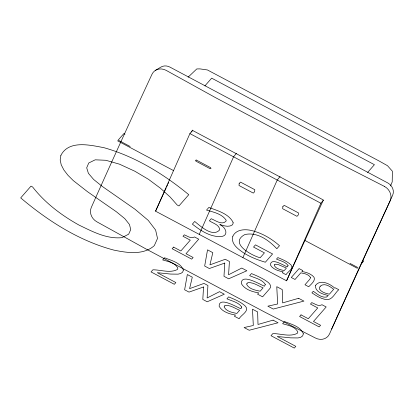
<?xml version="1.0" encoding="UTF-8"?>
<svg xmlns="http://www.w3.org/2000/svg" width="414" height="414" viewBox="0 0 414 414"><rect width="100%" height="100%" fill="white"/><g stroke="black" fill="none" stroke-linecap="round" stroke-linejoin="round"><path stroke-width="0.62" d="M390.48 185.964L392.208 181.917L392.389 171.225L387.488 165.693L378.939 160.896L207.43 69.956L199.926 68.89L196.779 68.931L188.111 77.18M155.581 211.161L189.907 133.598L192.764 130.1M199.243 234.376L233.568 156.818L236.425 153.315M242.904 257.591L277.23 180.033L280.087 176.53M166.242 187.749L155.56 211.181L286.566 280.811L320.891 203.248L323.339 200.247M166.775 186.579L167.577 184.825M168.11 183.65L168.643 182.481M191.599 132.102L192.401 130.348L323.386 199.993L286.545 280.832M204.904 85.9L211.673 78.153L374.411 164.684L367.642 172.431M361.231 263.894L363.678 261.094L362.555 260.499M155.426 70.354L160.86 67.125A9.605 8.492 41.1 0 1 169.931 67.104L387.783 182.941A9.605 8.492 41.1 0 1 392.653 195.211L332.142 327.986A9.605 8.492 41.1 0 1 331.531 329.083M189.907 133.598L320.891 203.248M124.992 134.183L123.869 133.582L118.161 140.118L130.151 146.494M349.975 263.382L357.97 267.63M117.55 140.817L173.502 170.573M304.828 240.399L357.36 268.329M233.072 222.292L233.046 223.658L232.363 224.885C228.704 227.55 223.808 225.78 219.932 224.507L219.777 224.683C226.267 227.188 229.392 236.554 219.922 236.627C209.479 236.601 200.278 230.339 192.37 224.14L194.72 221.449C200.195 225.961 212.786 237.739 219.643 229.894C219.679 224.786 212.843 223.265 209.38 220.812L211.223 218.701C215.373 220.429 222.396 225.666 226.137 220.993L226.106 220.15C221.888 213.759 213.438 212.134 206.529 210.105L208.879 207.414C217.464 210.721 228.507 213.541 233.072 222.292M241.714 307.033L240.953 308.756C237.714 307.721 218.654 295.855 219.161 306.355C222.432 311.959 229.434 314.003 235.468 315.033L234.412 316.244L239.147 318.764C240.87 315.018 249.735 311.162 245.528 306.324C240.87 301.754 234.547 299.405 228.652 296.874L226.95 298.82C231.897 301.081 238.557 302.21 241.714 307.033M265.322 284.377L264.515 286.209C261.074 285.111 240.824 272.5 241.362 283.657C244.84 289.614 252.271 291.787 258.688 292.879L257.56 294.168L262.595 296.843L269.824 288.574C271.827 286.436 269.793 283.647 267.946 282.234C262.983 278.451 257.203 275.91 251.443 273.582L249.637 275.652C254.889 278.058 261.969 279.253 265.322 284.377M288.056 265.529L287.461 266.875C284.242 266.036 270.756 256.701 270.409 264.996C272.966 269.385 278.446 270.984 283.171 271.786L282.338 272.738L286.048 274.71C287.394 271.775 294.333 268.758 291.042 264.97C287.399 261.394 282.446 259.557 277.835 257.575L276.505 259.097C280.371 260.872 285.588 261.751 288.056 265.529M203.548 286.985L202.803 299.441L207.212 301.785L224.331 294.214L219.539 291.668L207.124 297.976L207.931 285.494L203.998 283.409L189.586 288.651L192.293 277.183L187.325 274.539L184.628 289.774L189.017 292.108L203.548 286.985M224.771 263.076L223.979 276.309L228.668 278.803L246.853 270.761L241.76 268.055L228.569 274.756L229.428 261.493L225.252 259.278L209.934 264.846L212.812 252.659L207.533 249.854L204.671 266.042L209.329 268.52L224.771 263.076M239.173 183.49L239.013 185.508L253.301 193.105L254.651 191.723L254.807 189.705L240.518 182.103L239.173 183.49M282.829 206.705L282.674 208.723L296.962 216.32L298.313 214.938L298.468 212.92L284.18 205.323L282.829 206.705M183.407 270.037L182.646 272.158L180.695 273.525L178.046 274.156L170.728 274.073L157.31 272.697L175.862 282.56L174.341 284.304L151.048 271.92L152.906 269.788C160.849 269.799 170.014 273.411 177.389 269.509L177.865 268.137C175.127 262.667 168.032 261.555 162.671 259.925L164.56 257.767C171.246 260.458 180.566 262.574 183.407 270.037M303.369 333.824L302.613 335.945L300.657 337.312L298.008 337.943L290.695 337.86L277.271 336.484L295.824 346.347L294.302 348.091L271.01 335.707L272.867 333.575C280.811 333.586 289.976 337.198 297.35 333.296L297.826 331.924C295.089 326.455 287.999 325.342 282.638 323.712L284.521 321.554C291.208 324.245 300.528 326.361 303.369 333.824M310.428 277.323L310.252 278.477L309.403 279.698L304.973 284.77L308.699 286.752C311.245 284.071 317.621 279.134 312.461 275.662C309.449 273.287 305.708 272.034 301.93 271.558L302.794 270.57L299.068 268.582L291.285 277.494L295.016 279.476L300.823 272.826L304.388 273.582A7.255 3.281 24.5 0 1 308.74 275.517L310.428 277.323M60.894 155.338L60.18 159.944L61.22 164.819L63.839 169.921L67.927 175.241L73.237 180.556L87.426 191.646L116.391 211.777L124.78 218.623L129.489 224.517L130.726 229.646L128.671 234.169L121.995 237.657C106.553 239.194 92.545 231.566 79.11 225.138C61.515 215.352 45.074 202.989 32.644 187.009L30.993 186.129L20.7 197.908C47.946 220.916 79.043 240.855 113.798 250.087C127 252.799 143.301 255.459 154.303 245.642L157.517 238.443L155.623 230.065L148.222 220.357L134.928 209.184L102.123 186.31L93.621 179.459L88.394 173.306L86.692 167.825L88.751 162.992L95.199 159.82L105.829 160.28L119.444 164.156L134.855 171.23L148.445 179.298L160.373 188.173L170.128 197.017L177.171 204.997L178.946 205.939L188.779 194.683C163.768 174.051 135.311 156.544 103.924 147.679C90.262 145.154 68.895 139.792 60.894 155.338M232.834 236.213C230.505 243.691 238.205 249.218 243.582 252.819C250.294 257.089 257.756 259.961 265.348 262.233L272.578 253.953L255.469 244.855L253.534 247.07L264.432 252.866L260.147 257.772C251.95 255.676 228.771 243.287 244.767 234.593C257.104 231.628 268.872 240.28 276.837 248.757L279.497 245.714C271.408 238.49 261.684 232.911 251.086 230.407C244.674 228.968 236.032 229.459 232.834 236.213M315.644 285.262C314.392 291.73 323.282 294.494 328.297 295.446L326.501 297.071C321.455 297.997 317.176 293.904 313.284 291.28L311.923 292.843C316.363 295.819 321.093 298.929 326.517 299.612C332.556 300.124 334.895 292.895 338.776 289.702L335.268 287.834L334.714 288.103C330.129 283.864 320.452 278.948 315.644 285.262M224.523 305.977L224.119 307.017C226.396 311.494 232.357 312.534 236.86 313.445L239.618 310.283C235.048 308.477 230.624 305.077 225.506 305.372L224.523 305.977M247.06 283.254L246.625 284.361C249.047 289.117 255.381 290.219 260.163 291.187L263.092 287.834C258.243 285.914 253.539 282.296 248.105 282.612L247.06 283.254M274.606 264.696L274.285 265.514C276.066 269.017 280.733 269.83 284.258 270.544L286.416 268.07L277.887 264.417L275.372 264.225L274.606 264.696M320.25 286.203L319.422 287.673L319.52 289.117C321.616 292.351 325.823 293.412 329.378 294.209L333.648 289.319C330.222 286.514 324.416 282.462 320.25 286.203M173.575 247.101L172.136 248.747L191.692 259.138L193.126 257.492L186.015 253.715L198.71 239.183L194.533 236.963C191.159 239.132 187.413 236.032 184.302 234.821L183.014 236.296L190.285 240.161L180.846 250.967L173.575 247.101M301.035 314.873L299.601 316.519L319.153 326.915L320.586 325.269L313.481 321.487L326.17 306.96L321.999 304.74C318.625 306.909 314.873 303.809 311.763 302.593L310.474 304.067L317.745 307.933L308.306 318.739L301.035 314.873M298.639 298.297L282.627 302.898L282.239 289.577L276.769 286.669L277.649 303.99L267.858 306.174L273.271 309.051L303.917 301.102L298.639 298.297M273.069 320.131L258.005 324.462L257.632 311.923L252.488 309.191L253.316 325.492L244.1 327.546L249.192 330.253L278.037 322.775L273.069 320.131M196.339 160.058L195.511 160.275L195.869 161.124L210.157 168.721L210.99 168.508L210.628 167.654L196.339 160.058M384.42 186.409L334.196 160.741L215.099 97.414L166.112 70.328A11.318 10.003 41.1 0 0 152.005 74.241A1513.346 180.83 -62 0 0 91.303 207.435A11.318 10.003 41.1 0 0 97.036 221.899L146.023 248.98L265.12 312.306L315.344 337.974A11.318 10.003 41.1 0 0 329.456 334.067A1513.346 180.83 -62 0 1 390.154 200.868A11.318 10.003 41.1 0 0 384.42 186.409"/></g></svg>
